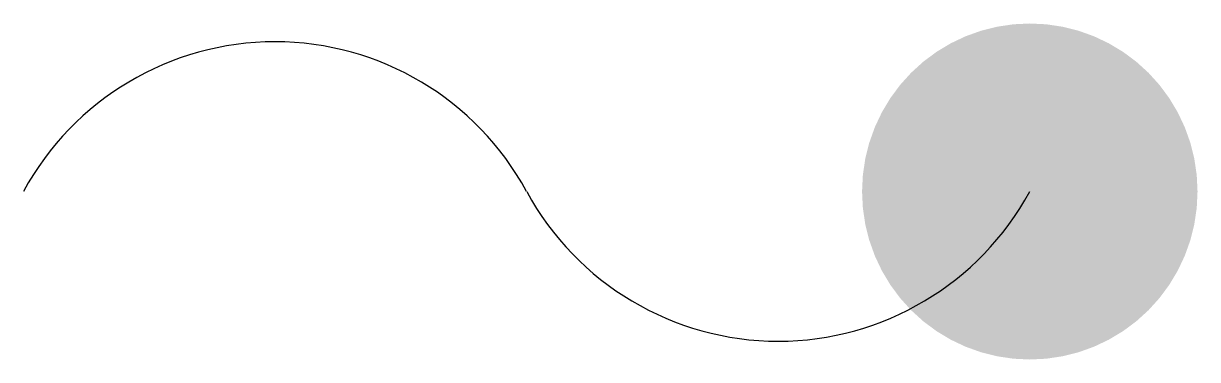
# Model space of a CAD drawing. Extents: x 0.094 to 0.312, y -0.031 to 0.031.
import ezdxf

# ---------------------------------------------------------------- set-up
doc = ezdxf.new("R2010")
doc.units = 0
doc.header["$MEASUREMENT"] = 0
doc.layers.get('0').update_dxf_attribs({"linetype": 'CONTINUOUS'})

msp = doc.modelspace()

# ---------------------------------------------------------------- linework, layer by layer
at = {"const_width": 0.03125}
msp.add_lwpolyline([(0.26562, 0, 1), (0.29688, 0, 1)], format="xyb", close=True, dxfattribs=at)
for centre, start, end in [((0.14062, -0.02551), 28.5514, 151.4486), ((0.23438, 0.02551), 208.5514, 331.4486)]:
    msp.add_arc(centre, 0.05336, start, end)

doc.saveas('drawing.dxf')
